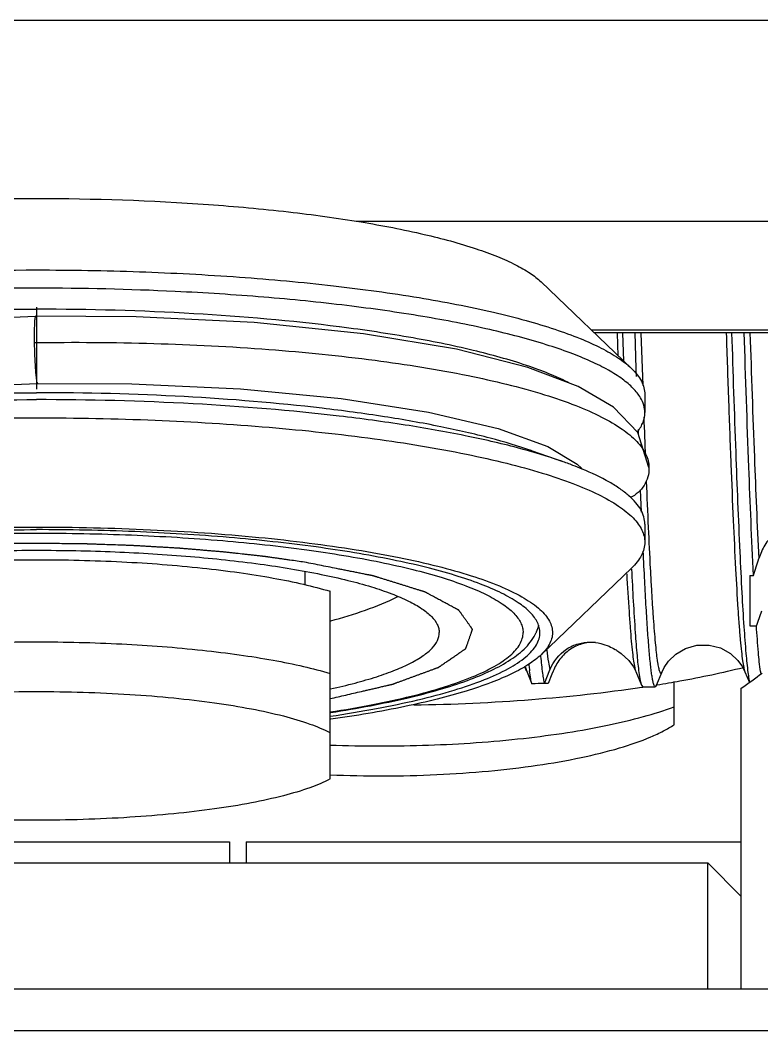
# Model space of a CAD drawing. Header units: millimetres. Extents: x 0 to 420, y 0 to 297.
# Drawn here: x 234.11 to 238.53, y 184.27 to 190.29 of the extents above; entities that cross this region are included whole.
import ezdxf

# ---------------------------------------------------------------- set-up
doc = ezdxf.new("R2010")
doc.units = ezdxf.units.MM
doc.header["$LTSCALE"] = 23.1
doc.layers.get('0').update_dxf_attribs({"linetype": 'CONTINUOUS'})
for name, color, linetype in [('APSF_BLANK_LAYER', 7, 'CONTINUOUS'), ('AXIS', 7, 'CONTINUOUS'), ('DCURVE', 7, 'CONTINUOUS')]:
    doc.layers.add(name, color=color, linetype=linetype)

msp = doc.modelspace()

# ---------------------------------------------------------------- linework, layer by layer
at = {"color": 7, "linetype": 'CONTINUOUS'}
for p, q in [((232.305, 190.2857), (243.555, 190.2857)), ((236.1091, 189.0881), (243.555, 189.0881)), ((237.2121, 188.7264), (237.75, 188.2115)), ((218.3916, 187.8469), (234.1993, 188.5216)), ((237.5101, 188.4411), (243.555, 188.4411)), ((237.5266, 188.4253), (243.555, 188.4253)), ((237.6651, 188.4219), (237.6696, 188.2858)), ((237.8067, 188.4218), (237.8173, 188.1098)), ((218.4087, 187.4472), (234.2106, 188.1217)), ((234.2077, 188.1265), (234.2105, 188.1217)), ((237.8549, 187.6211), (237.8549, 187.6188)), ((237.2121, 186.5059), (237.75, 187.0208)), ((238.455, 186.9784), (238.4778, 186.9784)), ((238.455, 186.9784), (238.455, 186.6771)), ((235.955, 185.7655), (235.955, 186.8838)), ((238.455, 186.6771), (238.495, 186.6771)), ((237.7766, 186.4048), (237.8102, 186.3241)), ((237.8999, 186.3241), (237.9333, 186.4046)), ((238.4266, 186.4046), (238.4532, 186.3405)), ((238.005, 186.0888), (238.005, 186.3456)), ((237.813, 186.3123), (237.8189, 186.3132)), ((237.8189, 186.3132), (237.8297, 186.3148)), ((237.8999, 186.3241), (237.8925, 186.3152)), ((237.9013, 186.326), (237.903, 186.3263)), ((238.405, 184.5152), (238.405, 186.3056)), ((238.205, 184.5152), (238.205, 185.2652)), ((238.405, 185.0652), (238.205, 185.2652)), ((203.555, 184.5152), (246.305, 184.5152))]:
    msp.add_line(p, q, dxfattribs=at)
at = {"color": 3, "linetype": 'CONTINUOUS'}
msp.add_line((244.4717, 184.2652), (207.055, 184.2652), dxfattribs=at)
at = {"color": 7, "linetype": 'CONTINUOUS'}
for points in [[(237.8549, 187.6211), (237.7893, 187.8288), (237.643, 187.9802), (237.4337, 188.1027), (237.1334, 188.2168), (236.7078, 188.3253), (236.1545, 188.4181), (235.5015, 188.4845), (234.7987, 188.5185), (234.1993, 188.5216)], [(234.2105, 188.1217), (234.7728, 188.119), (235.4199, 188.0893), (236.0199, 188.0321), (236.5406, 187.9509), (236.9562, 187.8525), (237.2527, 187.7457)], [(237.2527, 187.7457), (237.4269, 187.6407), (237.455, 187.6155)], [(237.6745, 186.5237), (237.6899, 186.5132), (237.7346, 186.4719), (237.7622, 186.4335), (237.7766, 186.4048)], [(237.9333, 186.4046), (237.9459, 186.4301), (237.9721, 186.4678), (238.0154, 186.5095), (238.0732, 186.5434), (238.1408, 186.5622), (238.2126, 186.563), (238.281, 186.5458), (238.3399, 186.513), (238.3847, 186.4715), (238.4124, 186.433), (238.4266, 186.4046)]]:
    msp.add_lwpolyline(points, dxfattribs=at)
for centre, radius, start, end in [((341.1668, 191.6721), 103.4108, 182.079406, 182.208999), ((216.553, 193.9604), 23.0097, 342.3359, 342.59627), ((201.8942, 199.7964), 38.881, 340.28026, 340.42075), ((227.1143, 201.9973), 19.3315, 305.73614, 306.19387), ((239.8144, 186.5747), 1.3064, 187.4207, 188.05293)]:
    msp.add_arc(centre, radius, start, end, dxfattribs=at)
for points, knots in [([(232.303, 189.0891), (232.4449, 189.112), (232.7429, 189.1515), (233.3766, 189.2079), (233.8693, 189.2238), (234.205, 189.2238)], [0, 0, 0, 0, 0.225959, 0.47232, 1, 1, 1, 1]), ([(234.205, 189.2238), (234.5471, 189.2238), (235.0488, 189.2073), (235.6932, 189.1487), (236.1222, 189.0904), (236.4963, 189.0187), (236.7676, 188.9462), (236.9479, 188.8809), (237.0556, 188.8328), (237.1431, 188.783), (237.192, 188.7456), (237.2121, 188.7264)], [0, 0, 0, 0, 0.332876, 0.487844, 0.629441, 0.753941, 0.858282, 0.902212, 0.94043, 0.972949, 1, 1, 1, 1]), ([(230.9515, 188.3835), (231.0341, 188.4179), (231.2209, 188.4816), (231.5314, 188.5607), (231.8934, 188.6307), (232.2998, 188.6901), (232.743, 188.7376), (233.3816, 188.7844), (233.8726, 188.7979), (234.205, 188.7979)], [0, 0, 0, 0, 0.081533, 0.179226, 0.291678, 0.417031, 0.553087, 0.697391, 1, 1, 1, 1]), ([(234.205, 188.7979), (234.4095, 188.7979), (234.8129, 188.791), (235.4033, 188.76), (235.9593, 188.7093), (236.465, 188.6406), (236.8473, 188.5675), (237.1162, 188.4998), (237.2884, 188.4481), (237.4385, 188.3937), (237.5655, 188.3369), (237.6686, 188.2783), (237.7263, 188.2342), (237.75, 188.2115)], [0, 0, 0, 0, 0.168786, 0.332901, 0.487855, 0.62944, 0.75393, 0.808787, 0.858291, 0.902218, 0.940434, 0.97295, 1, 1, 1, 1]), ([(234.1993, 188.5216), (234.1981, 188.5215), (234.1965, 188.5163), (234.1951, 188.5089), (234.1937, 188.4945), (234.192, 188.4672), (234.191, 188.4232), (234.1911, 188.3858), (234.1914, 188.3651)], [0, 0, 0, 0, 0.022479, 0.077794, 0.166273, 0.285904, 0.605284, 1, 1, 1, 1]), ([(238.3151, 188.4218), (238.3195, 188.2862), (238.3284, 188.0257), (238.3422, 187.6536), (238.3559, 187.3208), (238.3695, 187.0331), (238.3814, 186.8241), (238.3912, 186.6834), (238.3981, 186.5988), (238.4049, 186.5289), (238.4116, 186.4738), (238.4182, 186.434), (238.4233, 186.4125), (238.4266, 186.4046)], [0, 0, 0, 0, 0.201453, 0.386753, 0.552474, 0.695823, 0.814115, 0.863135, 0.905143, 0.93996, 0.967417, 0.987412, 1, 1, 1, 1]), ([(238.4778, 186.9784), (238.4669, 187.1931), (238.4473, 187.675), (238.431, 188.157), (238.4223, 188.4241)], [0, 0, 0, 0, 0.445889, 1, 1, 1, 1]), ([(238.4567, 188.4226), (238.4648, 188.1756), (238.4804, 187.7274), (238.4991, 187.2792), (238.5093, 187.0781)], [0, 0, 0, 0, 0.550967, 1, 1, 1, 1]), ([(234.1914, 188.3651), (234.4289, 188.3684), (234.8956, 188.3653), (235.5733, 188.331), (236.1988, 188.2688), (236.7482, 188.1812), (237.1472, 188.0858), (237.4107, 187.9957), (237.5657, 187.9284), (237.6892, 187.8577), (237.7805, 187.7838), (237.8393, 187.7057), (237.8546, 187.6477), (237.8549, 187.6211)], [0, 0, 0, 0, 0.184505, 0.362282, 0.526877, 0.672459, 0.794146, 0.844915, 0.888609, 0.925211, 0.955101, 0.979305, 1, 1, 1, 1]), ([(234.1914, 188.3651), (234.1918, 188.339), (234.1932, 188.2887), (234.1965, 188.2196), (234.2014, 188.1662), (234.2046, 188.1366), (234.2077, 188.1265)], [0, 0, 0, 0, 0.326258, 0.63057, 0.866852, 1, 1, 1, 1]), ([(237.75, 188.2115), (237.7625, 188.1995), (237.7847, 188.1755), (237.8106, 188.1365), (237.8264, 188.0968), (237.83, 188.0697), (237.83, 188.0566)], [0, 0, 0, 0, 0.289876, 0.547277, 0.780284, 1, 1, 1, 1]), ([(230.58, 187.1757), (230.58, 187.1879), (230.5831, 187.213), (230.5967, 187.25), (230.6192, 187.2864), (230.6631, 187.3373), (230.7417, 187.3985), (230.863, 187.4658), (231.0158, 187.5305), (231.1988, 187.592), (231.4105, 187.6497), (231.743, 187.7239), (232.2146, 187.8007), (232.8342, 187.8669), (233.5062, 187.9078), (233.9692, 187.9169), (234.205, 187.9169)], [0, 0, 0, 0, 0.009606, 0.01972, 0.030778, 0.043105, 0.072364, 0.108558, 0.152006, 0.202674, 0.260313, 0.324528, 0.470577, 0.635883, 0.814526, 1, 1, 1, 1]), ([(234.205, 187.9169), (234.4407, 187.9169), (234.9037, 187.9078), (235.5757, 187.8669), (236.1953, 187.8007), (236.6669, 187.7239), (236.9994, 187.6497), (237.2111, 187.592), (237.3941, 187.5305), (237.5469, 187.4658), (237.6682, 187.3985), (237.7468, 187.3373), (237.7907, 187.2864), (237.8132, 187.25), (237.8269, 187.213), (237.83, 187.1879), (237.83, 187.1757)], [0, 0, 0, 0, 0.185474, 0.364117, 0.529423, 0.675472, 0.739687, 0.797326, 0.847994, 0.891442, 0.927636, 0.956895, 0.969222, 0.98028, 0.990394, 1, 1, 1, 1]), ([(237.8549, 187.6188), (237.8554, 187.5828), (237.8348, 187.5083), (237.777, 187.4574), (237.7442, 187.4415)], [0, 0, 0, 0, 0.497105, 1, 1, 1, 1]), ([(237.8386, 187.5392), (237.8423, 187.447), (237.8497, 187.2738), (237.8598, 187.0645), (237.8679, 186.9145), (237.8738, 186.816), (237.8797, 186.7273), (237.8856, 186.6488), (237.8914, 186.5807), (237.8972, 186.5231), (237.9023, 186.4818), (237.9065, 186.4543), (237.9094, 186.4378), (237.9123, 186.424), (237.9152, 186.413), (237.9181, 186.4046), (237.9209, 186.3991), (237.9239, 186.3954), (237.9281, 186.3956), (237.931, 186.3995), (237.9325, 186.4026), (237.9333, 186.4046)], [0, 0, 0, 0, 0.23795, 0.447382, 0.540512, 0.625445, 0.701891, 0.76965, 0.828533, 0.878354, 0.918936, 0.935719, 0.950161, 0.962271, 0.972065, 0.979582, 0.984911, 0.988333, 0.990881, 0.994459, 1, 1, 1, 1]), ([(231.1978, 186.5059), (231.1866, 186.5166), (231.1668, 186.5381), (231.1443, 186.5732), (231.1314, 186.609), (231.1285, 186.6452), (231.1359, 186.6813), (231.153, 186.7168), (231.1796, 186.7517), (231.2307, 186.8004), (231.3196, 186.8583), (231.4545, 186.9213), (231.6228, 186.9811), (231.8227, 187.0369), (232.0518, 187.088), (232.3074, 187.1337), (232.5865, 187.1735), (232.9947, 187.2188), (233.5364, 187.2562), (233.9786, 187.2661), (234.205, 187.2661)], [0, 0, 0, 0, 0.013692, 0.025775, 0.036693, 0.047055, 0.057576, 0.06894, 0.081684, 0.096181, 0.131242, 0.175092, 0.227856, 0.289257, 0.358773, 0.435707, 0.519227, 0.608391, 0.799457, 1, 1, 1, 1]), ([(234.205, 187.2661), (234.4314, 187.2661), (234.8735, 187.2562), (235.4153, 187.2188), (235.8234, 187.1735), (236.1025, 187.1337), (236.3581, 187.088), (236.5872, 187.0369), (236.7871, 186.9811), (236.9554, 186.9213), (237.0903, 186.8583), (237.1793, 186.8004), (237.2303, 186.7517), (237.2569, 186.7168), (237.274, 186.6813), (237.2814, 186.6452), (237.2785, 186.609), (237.2656, 186.5732), (237.2431, 186.5381), (237.2233, 186.5166), (237.2121, 186.5059)], [0, 0, 0, 0, 0.200543, 0.391609, 0.480773, 0.564293, 0.641227, 0.710743, 0.772144, 0.824908, 0.868758, 0.903819, 0.918316, 0.93106, 0.942424, 0.952945, 0.963307, 0.974225, 0.986308, 1, 1, 1, 1]), ([(239.0176, 187.0781), (239.0079, 187.106), (238.9819, 187.1597), (238.9253, 187.2289), (238.8508, 187.2797), (238.7621, 187.2991), (238.6728, 187.2818), (238.5979, 187.2311), (238.5425, 187.1608), (238.5181, 187.1063), (238.5093, 187.0781)], [0, 0, 0, 0, 0.125173, 0.250279, 0.375234, 0.500054, 0.624851, 0.749756, 0.874839, 1, 1, 1, 1]), ([(237.83, 187.1757), (237.83, 187.1625), (237.8264, 187.1354), (237.8106, 187.0958), (237.7847, 187.0568), (237.7625, 187.0327), (237.75, 187.0208)], [0, 0, 0, 0, 0.219716, 0.452723, 0.710124, 1, 1, 1, 1]), ([(232.455, 186.8838), (232.5072, 186.8993), (232.6199, 186.9283), (232.8008, 186.9648), (233.0021, 186.9968), (233.3022, 187.0336), (233.7052, 187.0638), (234.205, 187.0759), (234.7047, 187.0638), (235.1077, 187.0336), (235.4078, 186.9968), (235.6091, 186.9648), (235.79, 186.9283), (235.9027, 186.8993), (235.955, 186.8838)], [0, 0, 0, 0, 0.046332, 0.098816, 0.156799, 0.219528, 0.355747, 0.5, 0.644253, 0.780472, 0.843201, 0.901184, 0.953668, 1, 1, 1, 1]), ([(237.7223, 186.9877), (237.7264, 186.9119), (237.7326, 186.8048), (237.7422, 186.6708), (237.7488, 186.5902), (237.7555, 186.5236), (237.762, 186.4711), (237.7685, 186.433), (237.7735, 186.4124), (237.7766, 186.4048)], [0, 0, 0, 0, 0.388233, 0.549421, 0.687606, 0.802022, 0.892211, 0.958137, 1, 1, 1, 1]), ([(238.5189, 186.4059), (238.514, 186.4437), (238.5052, 186.5341), (238.4985, 186.6246), (238.495, 186.6771)], [0, 0, 0, 0, 0.419963, 1, 1, 1, 1]), ([(232.455, 186.3944), (232.5072, 186.4099), (232.6199, 186.4388), (232.8008, 186.4754), (233.0021, 186.5073), (233.3022, 186.5441), (233.7052, 186.5744), (234.205, 186.5865), (234.7047, 186.5744), (235.1077, 186.5441), (235.4078, 186.5073), (235.6091, 186.4754), (235.79, 186.4388), (235.9027, 186.4099), (235.955, 186.3944)], [0, 0, 0, 0, 0.046333, 0.098815, 0.156799, 0.219527, 0.355747, 0.5, 0.644253, 0.780473, 0.843201, 0.901185, 0.953667, 1, 1, 1, 1]), ([(237.2121, 186.5059), (237.1896, 186.4844), (237.1338, 186.4428), (237.0331, 186.3881), (236.9078, 186.3355), (236.7589, 186.2854), (236.5875, 186.2383), (236.3196, 186.1774), (236.107, 186.1418), (235.959, 186.1208)], [0, 0, 0, 0, 0.070465, 0.156646, 0.259144, 0.37786, 0.512256, 0.66149, 1, 1, 1, 1]), ([(237.903, 186.3263), (237.9486, 186.3336), (238.1211, 186.363), (238.2925, 186.3989), (238.4174, 186.4303)], [0, 0, 0, 0, 0.264116, 1, 1, 1, 1]), ([(232.455, 186.0408), (232.4936, 186.0613), (232.5853, 186.099), (232.7425, 186.1453), (232.9324, 186.1866), (233.1508, 186.2219), (233.3928, 186.2503), (233.7465, 186.2785), (234.205, 186.292), (234.6634, 186.2785), (235.0171, 186.2503), (235.2592, 186.2219), (235.4775, 186.1866), (235.6674, 186.1453), (235.8246, 186.099), (235.9163, 186.0613), (235.955, 186.0408)], [0, 0, 0, 0, 0.036952, 0.083221, 0.138157, 0.200749, 0.269737, 0.343678, 0.5, 0.656322, 0.730263, 0.799251, 0.861843, 0.916779, 0.963048, 1, 1, 1, 1]), ([(236.4531, 186.2064), (236.6882, 186.2102), (237.1429, 186.2308), (237.5956, 186.2799), (237.813, 186.3123)], [0, 0, 0, 0, 0.516739, 1, 1, 1, 1]), ([(235.9544, 185.9676), (236.1501, 185.9605), (236.5353, 185.9602), (237.0073, 185.9926), (237.3622, 186.0392), (237.6006, 186.0819), (237.8134, 186.1323), (237.9447, 186.1733), (238.005, 186.1955)], [0, 0, 0, 0, 0.28337, 0.556854, 0.683793, 0.801202, 0.907137, 1, 1, 1, 1]), ([(235.9543, 185.79), (236.1663, 185.7812), (236.482, 185.7819), (236.8935, 185.8098), (237.1807, 185.8432), (237.4413, 185.8882), (237.6679, 185.9435), (237.8312, 185.9991), (237.9388, 186.049), (237.9844, 186.0752), (238.005, 186.0888)], [0, 0, 0, 0, 0.304022, 0.451602, 0.590865, 0.718149, 0.830259, 0.924676, 0.96477, 1, 1, 1, 1]), ([(235.955, 185.7655), (235.9163, 185.7449), (235.8246, 185.7072), (235.6674, 185.6609), (235.4775, 185.6196), (235.2592, 185.5843), (235.0171, 185.5559), (234.6634, 185.5278), (234.205, 185.5142), (233.7465, 185.5278), (233.3928, 185.5559), (233.1508, 185.5843), (232.9324, 185.6196), (232.7425, 185.6609), (232.5853, 185.7072), (232.4936, 185.7449), (232.455, 185.7655)], [0, 0, 0, 0, 0.036952, 0.083221, 0.138157, 0.200749, 0.269737, 0.343678, 0.5, 0.656322, 0.730263, 0.799251, 0.861843, 0.916779, 0.963048, 1, 1, 1, 1])]:
    msp.add_open_spline(points, degree=3, knots=knots, dxfattribs=at)
at = {"color": 40, "linetype": 'CONTINUOUS'}
for points, knots in [([(234.205, 187.169), (234.1699, 187.1686), (234.1172, 187.168), (234.0558, 187.1673), (234.0207, 187.1669), (233.9944, 187.1666), (233.9724, 187.1664), (233.9549, 187.1662), (233.9439, 187.1661), (233.9351, 187.166), (233.9296, 187.1659), (233.9253, 187.1659), (233.9208, 187.1657), (233.913, 187.1655), (233.9018, 187.1651), (233.8839, 187.1645), (233.8615, 187.1637), (233.8257, 187.1625), (233.781, 187.161), (233.7362, 187.1595), (233.7049, 187.1584), (233.687, 187.1578), (233.6736, 187.1574), (233.6624, 187.157), (233.6534, 187.1567), (233.6479, 187.1565), (233.6434, 187.1563), (233.6406, 187.1562), (233.6383, 187.1562), (233.6362, 187.1561), (233.6325, 187.1559), (233.6272, 187.1556), (233.6187, 187.1551), (233.6082, 187.1545), (233.5913, 187.1535), (233.5701, 187.1523), (233.5447, 187.1508), (233.5193, 187.1494), (233.494, 187.1479), (233.4686, 187.1464), (233.4432, 187.145), (233.4221, 187.1438), (233.4051, 187.1428), (233.3924, 187.1421), (233.3819, 187.1414), (233.3745, 187.141), (233.3702, 187.1408), (233.3671, 187.1406), (233.3639, 187.1403), (233.3597, 187.14), (233.3523, 187.1394), (233.3418, 187.1385), (233.3292, 187.1375), (233.3124, 187.1361), (233.2914, 187.1343), (233.2661, 187.1323), (233.2409, 187.1302), (233.2157, 187.1281), (233.1904, 187.126), (233.1652, 187.1239), (233.1442, 187.1222), (233.1295, 187.121), (233.1211, 187.1203), (233.1147, 187.1198), (233.1084, 187.1192), (233.1037, 187.1188), (233.1006, 187.1186), (233.099, 187.1184), (233.0974, 187.1183), (233.0955, 187.1181), (233.0931, 187.1178), (233.0892, 187.1174), (233.0844, 187.1169), (233.0767, 187.116), (233.067, 187.115), (233.0554, 187.1137), (233.0399, 187.112), (233.0128, 187.109), (232.9741, 187.1047), (232.9354, 187.1005), (232.9045, 187.0971), (232.8851, 187.0949), (232.8697, 187.0932), (232.86, 187.0922), (232.8532, 187.0914), (232.8494, 187.091), (232.8456, 187.0904), (232.8409, 187.0898), (232.8333, 187.0887), (232.8238, 187.0874), (232.8087, 187.0852), (232.7897, 187.0825), (232.767, 187.0793), (232.7367, 187.075), (232.6837, 187.0676), (232.6383, 187.0611), (232.608, 187.0568)], [0, 0, 0, 0, 0.0625, 0.09375, 0.109375, 0.125, 0.140625, 0.148438, 0.15625, 0.160156, 0.164062, 0.166016, 0.167969, 0.171875, 0.179688, 0.1875, 0.203125, 0.21875, 0.25, 0.28125, 0.296875, 0.304688, 0.3125, 0.320312, 0.324219, 0.328125, 0.330078, 0.332031, 0.333008, 0.333984, 0.335938, 0.339844, 0.34375, 0.351562, 0.359375, 0.375, 0.390625, 0.40625, 0.421875, 0.4375, 0.453125, 0.46875, 0.476562, 0.484375, 0.492188, 0.496094, 0.498047, 0.5, 0.501953, 0.503906, 0.507812, 0.515625, 0.523438, 0.53125, 0.546875, 0.5625, 0.578125, 0.59375, 0.609375, 0.625, 0.640625, 0.648438, 0.652344, 0.65625, 0.660156, 0.664062, 0.665039, 0.666016, 0.666992, 0.667969, 0.669922, 0.671875, 0.675781, 0.679688, 0.6875, 0.695312, 0.703125, 0.71875, 0.75, 0.78125, 0.796875, 0.8125, 0.820312, 0.828125, 0.832031, 0.833984, 0.835938, 0.839844, 0.84375, 0.851562, 0.859375, 0.875, 0.890625, 0.90625, 0.9375, 1, 1, 1, 1]), ([(235.8019, 187.0568), (235.7875, 187.0589), (235.7586, 187.063), (235.7225, 187.0681), (235.6937, 187.0722), (235.672, 187.0753), (235.6504, 187.0784), (235.6287, 187.0815), (235.6107, 187.084), (235.598, 187.0858), (235.5908, 187.0868), (235.5854, 187.0876), (235.58, 187.0884), (235.5759, 187.089), (235.5732, 187.0893), (235.5721, 187.0895), (235.5712, 187.0896), (235.5702, 187.0897), (235.5685, 187.0899), (235.566, 187.0902), (235.562, 187.0907), (235.557, 187.0912), (235.5491, 187.0921), (235.5391, 187.0932), (235.5271, 187.0945), (235.5112, 187.0963), (235.4913, 187.0985), (235.4673, 187.1012), (235.4355, 187.1047), (235.4036, 187.1082), (235.3717, 187.1118), (235.3518, 187.114), (235.3358, 187.1158), (235.3258, 187.1169), (235.3189, 187.1177), (235.3149, 187.1181), (235.3108, 187.1184), (235.3057, 187.1188), (235.2976, 187.1195), (235.2874, 187.1204), (235.2711, 187.1217), (235.2508, 187.1234), (235.2264, 187.1255), (235.202, 187.1275), (235.1776, 187.1295), (235.1531, 187.1316), (235.1287, 187.1336), (235.1084, 187.1353), (235.0921, 187.1367), (235.0819, 187.1375), (235.0738, 187.1382), (235.0677, 187.1387), (235.0626, 187.1391), (235.0591, 187.1394), (235.057, 187.1396), (235.0555, 187.1397), (235.0539, 187.1398), (235.0517, 187.1399), (235.0479, 187.1402), (235.0424, 187.1405), (235.0359, 187.1409), (235.0272, 187.1414), (235.0162, 187.142), (234.9988, 187.143), (234.977, 187.1443), (234.9508, 187.1458), (234.9246, 187.1473), (234.8985, 187.1489), (234.8723, 187.1504), (234.8461, 187.1519), (234.82, 187.1534), (234.8003, 187.1546), (234.7872, 187.1553), (234.7818, 187.1556), (234.7774, 187.1559), (234.7731, 187.1561), (234.7655, 187.1563), (234.7547, 187.1567), (234.7373, 187.1573), (234.7157, 187.1581), (234.681, 187.1593), (234.6377, 187.1608), (234.5944, 187.1623), (234.564, 187.1633), (234.5467, 187.1639), (234.5337, 187.1644), (234.5229, 187.1647), (234.5142, 187.165), (234.5088, 187.1652), (234.5045, 187.1654), (234.5018, 187.1655), (234.4996, 187.1655), (234.4973, 187.1656), (234.4933, 187.1656), (234.4876, 187.1657), (234.4784, 187.1658), (234.4669, 187.1659), (234.4485, 187.1661), (234.4255, 187.1664), (234.398, 187.1667), (234.3612, 187.1672), (234.3152, 187.1677), (234.2601, 187.1683), (234.2233, 187.1687), (234.205, 187.169)], [0, 0, 0, 0, 0.03125, 0.0625, 0.078125, 0.09375, 0.109375, 0.125, 0.140625, 0.148438, 0.152344, 0.15625, 0.160156, 0.164062, 0.165039, 0.166016, 0.166504, 0.166992, 0.167969, 0.169922, 0.171875, 0.175781, 0.179688, 0.1875, 0.195312, 0.203125, 0.21875, 0.234375, 0.25, 0.28125, 0.296875, 0.3125, 0.320312, 0.328125, 0.332031, 0.333984, 0.335938, 0.339844, 0.34375, 0.351562, 0.359375, 0.375, 0.390625, 0.40625, 0.421875, 0.4375, 0.453125, 0.46875, 0.476562, 0.484375, 0.488281, 0.492188, 0.496094, 0.498047, 0.499023, 0.5, 0.500977, 0.501953, 0.503906, 0.507812, 0.511719, 0.515625, 0.523438, 0.53125, 0.546875, 0.5625, 0.578125, 0.59375, 0.609375, 0.625, 0.640625, 0.65625, 0.660156, 0.664062, 0.666016, 0.667969, 0.671875, 0.679688, 0.6875, 0.703125, 0.71875, 0.75, 0.78125, 0.796875, 0.804688, 0.8125, 0.820312, 0.824219, 0.828125, 0.830078, 0.832031, 0.833008, 0.833984, 0.835938, 0.839844, 0.84375, 0.851562, 0.859375, 0.875, 0.890625, 0.90625, 0.9375, 0.96875, 1, 1, 1, 1]), ([(235.9553, 186.2441), (235.9708, 186.2477), (236.0018, 186.2549), (236.0483, 186.2656), (236.0948, 186.2764), (236.1336, 186.2853), (236.1646, 186.2925), (236.1878, 186.2979), (236.2111, 186.3033), (236.2343, 186.3086), (236.2537, 186.3131), (236.2692, 186.3167), (236.2808, 186.3194), (236.2905, 186.3216), (236.2983, 186.3234), (236.3041, 186.3248), (236.3099, 186.3261), (236.3147, 186.3272), (236.3186, 186.3281), (236.321, 186.3287), (236.323, 186.3291), (236.3244, 186.3295), (236.3256, 186.3298), (236.3265, 186.33), (236.327, 186.3301), (236.3273, 186.3301), (236.3276, 186.3302), (236.3279, 186.3304), (236.3286, 186.3306), (236.3295, 186.3309), (236.3305, 186.3313), (236.3319, 186.3318), (236.3337, 186.3325), (236.3366, 186.3335), (236.3401, 186.3349), (236.3444, 186.3364), (236.3486, 186.338), (236.3543, 186.3401), (236.3614, 186.3427), (236.37, 186.3458), (236.3814, 186.35), (236.3956, 186.3552), (236.4126, 186.3615), (236.4297, 186.3678), (236.4468, 186.3741), (236.4638, 186.3803), (236.4809, 186.3866), (236.4979, 186.3929), (236.515, 186.3991), (236.5321, 186.4054), (236.5463, 186.4106), (236.5577, 186.4148), (236.5662, 186.418), (236.5733, 186.4206), (236.579, 186.4227), (236.5832, 186.4242), (236.5875, 186.4258), (236.5911, 186.4271), (236.5939, 186.4282), (236.5957, 186.4288), (236.5971, 186.4293), (236.5982, 186.4297), (236.5991, 186.4301), (236.5997, 186.4303), (236.6, 186.4304), (236.6003, 186.4305), (236.6005, 186.4306), (236.6007, 186.4308), (236.6011, 186.431), (236.6016, 186.4314), (236.6022, 186.4318), (236.6031, 186.4324), (236.6041, 186.4331), (236.6058, 186.4343), (236.6079, 186.4358), (236.6105, 186.4375), (236.613, 186.4393), (236.6164, 186.4416), (236.6207, 186.4445), (236.6258, 186.448), (236.6325, 186.4526), (236.641, 186.4585), (236.6512, 186.4655), (236.6614, 186.4725), (236.6716, 186.4794), (236.6817, 186.4864), (236.6919, 186.4934), (236.7021, 186.5004), (236.7123, 186.5074), (236.7225, 186.5144), (236.7309, 186.5202), (236.7377, 186.5249), (236.7428, 186.5284), (236.7471, 186.5313), (236.7505, 186.5336), (236.753, 186.5354), (236.7555, 186.5371), (236.7577, 186.5386), (236.7594, 186.5397), (236.7604, 186.5405), (236.7613, 186.541), (236.7619, 186.5415), (236.7624, 186.5418), (236.7628, 186.5421), (236.763, 186.5422), (236.7632, 186.5423), (236.7632, 186.5425), (236.7633, 186.5426), (236.7634, 186.5429), (236.7635, 186.5432), (236.7637, 186.5437), (236.7639, 186.5443), (236.7641, 186.545), (236.7645, 186.5462), (236.7651, 186.5477), (236.7657, 186.5495), (236.7663, 186.5513), (236.7671, 186.5537), (236.7682, 186.5567), (236.7694, 186.5602), (236.7711, 186.565), (236.7732, 186.571), (236.7757, 186.5781), (236.7782, 186.5853), (236.7807, 186.5925), (236.7832, 186.5996), (236.7857, 186.6068), (236.7882, 186.6139), (236.7907, 186.6211), (236.7932, 186.6283), (236.7953, 186.6342), (236.7969, 186.639), (236.7982, 186.6426), (236.7992, 186.6456), (236.8001, 186.648), (236.8007, 186.6497), (236.8013, 186.6515), (236.8018, 186.653), (236.8022, 186.6542), (236.8025, 186.655), (236.8027, 186.6556), (236.8029, 186.656), (236.803, 186.6564), (236.8031, 186.6566), (236.8031, 186.6568), (236.8032, 186.6569), (236.8031, 186.657), (236.803, 186.6572), (236.8028, 186.6574), (236.8025, 186.6578), (236.8022, 186.6582), (236.8018, 186.6588), (236.8013, 186.6596), (236.8004, 186.6607), (236.7994, 186.6622), (236.7981, 186.664), (236.7968, 186.6658), (236.7951, 186.6681), (236.793, 186.6711), (236.7905, 186.6747), (236.7871, 186.6794), (236.7829, 186.6853), (236.7778, 186.6924), (236.7727, 186.6995), (236.7676, 186.7066), (236.7626, 186.7137), (236.7575, 186.7208), (236.7524, 186.7279), (236.7473, 186.735), (236.7423, 186.7421), (236.738, 186.748), (236.7347, 186.7528), (236.7321, 186.7563), (236.73, 186.7593), (236.7283, 186.7617), (236.727, 186.7634), (236.7258, 186.7652), (236.7247, 186.7667), (236.7239, 186.7679), (236.7233, 186.7686), (236.7229, 186.7692), (236.7226, 186.7697), (236.7223, 186.77), (236.7222, 186.7703), (236.722, 186.7704), (236.722, 186.7705), (236.7218, 186.7706), (236.7215, 186.7708), (236.721, 186.771), (236.7204, 186.7714), (236.7196, 186.7718), (236.7185, 186.7724), (236.7172, 186.7731), (236.7151, 186.7742), (236.7125, 186.7757), (236.7093, 186.7774), (236.7061, 186.7791), (236.7019, 186.7813), (236.6966, 186.7842), (236.6903, 186.7876), (236.6818, 186.7921), (236.6713, 186.7978), (236.6586, 186.8046), (236.6459, 186.8114), (236.6332, 186.8183), (236.6206, 186.8251), (236.6079, 186.8319), (236.5952, 186.8387), (236.5826, 186.8455), (236.5699, 186.8523), (236.5593, 186.858), (236.5509, 186.8626), (236.5445, 186.866), (236.5393, 186.8688), (236.535, 186.8711), (236.5319, 186.8728), (236.5287, 186.8745), (236.526, 186.8759), (236.5239, 186.8771), (236.5226, 186.8778), (236.5216, 186.8783), (236.5208, 186.8788), (236.5201, 186.8791), (236.5197, 186.8794), (236.5194, 186.8795), (236.5192, 186.8796), (236.5189, 186.8797), (236.5185, 186.8798), (236.5178, 186.88), (236.5168, 186.8804), (236.5156, 186.8807), (236.514, 186.8812), (236.512, 186.8819), (236.5087, 186.8829), (236.5047, 186.8841), (236.4999, 186.8856), (236.4951, 186.8871), (236.4887, 186.8891), (236.4806, 186.8916), (236.471, 186.8946), (236.4581, 186.8986), (236.4421, 186.9036), (236.4228, 186.9096), (236.4035, 186.9156), (236.3842, 186.9216), (236.365, 186.9276), (236.3457, 186.9336), (236.3264, 186.9396), (236.3071, 186.9456), (236.2878, 186.9516), (236.2718, 186.9566), (236.2589, 186.9606), (236.2493, 186.9636), (236.2413, 186.9661), (236.2348, 186.9681), (236.23, 186.9696), (236.2252, 186.9711), (236.2212, 186.9723), (236.218, 186.9733), (236.2159, 186.974), (236.2143, 186.9745), (236.2131, 186.9748), (236.2121, 186.9751), (236.2114, 186.9754), (236.211, 186.9755), (236.2108, 186.9756), (236.2103, 186.9757), (236.2098, 186.9758), (236.2089, 186.976), (236.2075, 186.9762), (236.2059, 186.9765), (236.2038, 186.977), (236.2011, 186.9775), (236.1969, 186.9783), (236.1916, 186.9794), (236.1852, 186.9807), (236.1788, 186.9819), (236.1703, 186.9836), (236.1596, 186.9857), (236.1469, 186.9883), (236.1298, 186.9917), (236.1085, 186.9959), (236.083, 187.001), (236.0574, 187.0061), (236.0319, 187.0111), (235.9978, 187.0179), (235.9552, 187.0264), (235.9041, 187.0365), (235.853, 187.0467), (235.8189, 187.0535), (235.8019, 187.0568)], [0, 0, 0, 0, 0.015625, 0.03125, 0.046875, 0.0625, 0.070312, 0.078125, 0.085938, 0.09375, 0.101562, 0.105469, 0.109375, 0.113281, 0.115234, 0.117188, 0.119141, 0.121094, 0.12207, 0.123047, 0.123535, 0.124023, 0.124512, 0.124756, 0.124878, 0.125, 0.125122, 0.125244, 0.125488, 0.125977, 0.126465, 0.126953, 0.12793, 0.128906, 0.130859, 0.132812, 0.134766, 0.136719, 0.140625, 0.144531, 0.148438, 0.15625, 0.164062, 0.171875, 0.179688, 0.1875, 0.195312, 0.203125, 0.210938, 0.21875, 0.226562, 0.230469, 0.234375, 0.238281, 0.240234, 0.242188, 0.244141, 0.246094, 0.24707, 0.248047, 0.248535, 0.249023, 0.249512, 0.249756, 0.249878, 0.25, 0.250122, 0.250244, 0.250488, 0.250977, 0.251465, 0.251953, 0.25293, 0.253906, 0.255859, 0.257812, 0.259766, 0.261719, 0.265625, 0.269531, 0.273438, 0.28125, 0.289062, 0.296875, 0.304688, 0.3125, 0.320312, 0.328125, 0.335938, 0.34375, 0.351562, 0.355469, 0.359375, 0.363281, 0.365234, 0.367188, 0.369141, 0.371094, 0.37207, 0.373047, 0.373535, 0.374023, 0.374512, 0.374756, 0.374878, 0.375, 0.375122, 0.375244, 0.375488, 0.375977, 0.376465, 0.376953, 0.37793, 0.378906, 0.380859, 0.382812, 0.384766, 0.386719, 0.390625, 0.394531, 0.398438, 0.40625, 0.414062, 0.421875, 0.429688, 0.4375, 0.445312, 0.453125, 0.460938, 0.46875, 0.476562, 0.480469, 0.484375, 0.488281, 0.490234, 0.492188, 0.494141, 0.496094, 0.49707, 0.498047, 0.498535, 0.499023, 0.499512, 0.499756, 0.499878, 0.5, 0.500122, 0.500244, 0.500488, 0.500977, 0.501465, 0.501953, 0.50293, 0.503906, 0.505859, 0.507812, 0.509766, 0.511719, 0.515625, 0.519531, 0.523438, 0.53125, 0.539062, 0.546875, 0.554688, 0.5625, 0.570312, 0.578125, 0.585938, 0.59375, 0.601562, 0.605469, 0.609375, 0.613281, 0.615234, 0.617188, 0.619141, 0.621094, 0.62207, 0.623047, 0.623535, 0.624023, 0.624512, 0.624756, 0.624878, 0.625, 0.625122, 0.625244, 0.625488, 0.625977, 0.626465, 0.626953, 0.62793, 0.628906, 0.630859, 0.632812, 0.634766, 0.636719, 0.640625, 0.644531, 0.648438, 0.65625, 0.664062, 0.671875, 0.679688, 0.6875, 0.695312, 0.703125, 0.710938, 0.71875, 0.726562, 0.730469, 0.734375, 0.738281, 0.740234, 0.742188, 0.744141, 0.746094, 0.74707, 0.748047, 0.748535, 0.749023, 0.749512, 0.749756, 0.749878, 0.75, 0.750122, 0.750244, 0.750488, 0.750977, 0.751465, 0.751953, 0.75293, 0.753906, 0.755859, 0.757812, 0.759766, 0.761719, 0.765625, 0.769531, 0.773438, 0.78125, 0.789062, 0.796875, 0.804688, 0.8125, 0.820312, 0.828125, 0.835938, 0.84375, 0.851562, 0.855469, 0.859375, 0.863281, 0.865234, 0.867188, 0.869141, 0.871094, 0.87207, 0.873047, 0.873535, 0.874023, 0.874512, 0.874756, 0.874878, 0.875, 0.875122, 0.875244, 0.875488, 0.875977, 0.876465, 0.876953, 0.87793, 0.878906, 0.880859, 0.882812, 0.884766, 0.886719, 0.890625, 0.894531, 0.898438, 0.90625, 0.914062, 0.921875, 0.929688, 0.9375, 0.953125, 0.96875, 0.984375, 1, 1, 1, 1])]:
    msp.add_open_spline(points, degree=3, knots=knots, dxfattribs=at)
at = {"layer": 'APSF_BLANK_LAYER', "color": 7, "linetype": 'CONTINUOUS'}
msp.add_line((235.805, 187.0021), (235.805, 186.9223), dxfattribs=at)
msp.add_arc((236.9474, 186.7467), 0.2596, 335.15799, 336.14326, dxfattribs=at)
for points, knots in [([(231.305, 186.6373), (231.305, 186.647), (231.3074, 186.6672), (231.3184, 186.6967), (231.3363, 186.7259), (231.3715, 186.7666), (231.4344, 186.8156), (231.5314, 186.8694), (231.6536, 186.9212), (231.8, 186.9703), (231.9694, 187.0165), (232.2354, 187.0759), (232.6127, 187.1373), (233.1084, 187.1903), (233.646, 187.223), (234.205, 187.234), (234.7639, 187.223), (235.3015, 187.1903), (235.7972, 187.1373), (236.1745, 187.0759), (236.4405, 187.0165), (236.6099, 186.9703), (236.7563, 186.9212), (236.8785, 186.8694), (236.9755, 186.8156), (237.0385, 186.7666), (237.0736, 186.7259), (237.0915, 186.6967), (237.1025, 186.6672), (237.105, 186.647), (237.105, 186.6373)], [0, 0, 0, 0, 0.004802, 0.00986, 0.015389, 0.021553, 0.036182, 0.054279, 0.076003, 0.101337, 0.130156, 0.162264, 0.235288, 0.317941, 0.407265, 0.5, 0.592735, 0.682059, 0.764712, 0.837736, 0.869844, 0.898663, 0.923997, 0.945721, 0.963818, 0.978447, 0.984611, 0.99014, 0.995198, 1, 1, 1, 1]), ([(231.805, 186.6373), (231.805, 186.6454), (231.807, 186.662), (231.8197, 186.6962), (231.8528, 186.7387), (231.912, 186.7848), (231.9924, 186.8294), (232.0935, 186.8722), (232.2147, 186.9129), (232.3548, 186.9511), (232.5749, 187.0003), (232.8872, 187.0511), (233.2974, 187.0949), (233.7424, 187.122), (234.205, 187.1312), (234.6676, 187.122), (235.1125, 187.0949), (235.5227, 187.0511), (235.835, 187.0003), (236.0551, 186.9511), (236.1952, 186.9129), (236.3164, 186.8722), (236.4175, 186.8294), (236.4979, 186.7848), (236.5571, 186.7387), (236.5902, 186.6962), (236.6029, 186.662), (236.605, 186.6454), (236.605, 186.6373)], [0, 0, 0, 0, 0.004802, 0.009861, 0.021517, 0.036147, 0.054245, 0.075971, 0.101307, 0.130128, 0.162239, 0.235268, 0.317928, 0.407258, 0.5, 0.592742, 0.682072, 0.764732, 0.837761, 0.869872, 0.898693, 0.924029, 0.945755, 0.963853, 0.978483, 0.990139, 0.995198, 1, 1, 1, 1]), ([(235.9581, 186.7078), (236.0281, 186.7262), (236.164, 186.767), (236.2956, 186.8209), (236.3576, 186.8518)], [0, 0, 0, 0, 0.510978, 1, 1, 1, 1]), ([(235.9558, 186.1645), (236.0409, 186.1777), (236.2023, 186.2055), (236.4295, 186.2548), (236.6273, 186.3089), (236.7933, 186.367), (236.9095, 186.4208), (236.9838, 186.4665), (237.0271, 186.4994), (237.0613, 186.5329), (237.0862, 186.567), (237.1014, 186.6018), (237.105, 186.6258), (237.105, 186.6373)], [0, 0, 0, 0, 0.199459, 0.379572, 0.538377, 0.674393, 0.786826, 0.83428, 0.876108, 0.912709, 0.944761, 0.973342, 1, 1, 1, 1]), ([(235.9572, 186.3019), (236.0062, 186.3126), (236.0988, 186.3346), (236.2282, 186.372), (236.3398, 186.4115), (236.4329, 186.4529), (236.5069, 186.4959), (236.5613, 186.5404), (236.5962, 186.587), (236.605, 186.6215), (236.605, 186.6373)], [0, 0, 0, 0, 0.197242, 0.37411, 0.529561, 0.662991, 0.774447, 0.86506, 0.937988, 1, 1, 1, 1]), ([(235.9584, 186.1616), (236.0378, 186.1738), (236.1895, 186.1994), (236.4052, 186.2444), (236.5979, 186.294), (236.7662, 186.3479), (236.9093, 186.4065), (237.0278, 186.4705), (237.1222, 186.5438), (237.1679, 186.605), (237.1829, 186.6376)], [0, 0, 0, 0, 0.178622, 0.342446, 0.490242, 0.621247, 0.735441, 0.83394, 0.920101, 1, 1, 1, 1])]:
    msp.add_open_spline(points, degree=3, knots=knots, dxfattribs=at)
msp.add_open_spline([(237.1848, 186.6416), (237.1904, 186.6543), (237.195, 186.6676), (237.1983, 186.681)], degree=3, dxfattribs=at)
at = {"layer": 'AXIS', "color": 7, "linetype": 'CONTINUOUS'}
for p, q in [((234.199, 188.5642), (234.205, 188.5642)), ((236.0109, 188.4587), (236.009, 188.4589)), ((237.6973, 188.4221), (237.7026, 188.2565)), ((237.7793, 188.2105), (237.7723, 188.4223)), ((237.7808, 188.1634), (237.7793, 188.2105)), ((237.83, 188.0566), (237.83, 187.9481)), ((237.7929, 187.8156), (237.7918, 187.8465)), ((237.1579, 187.7202), (237.3351, 187.6581)), ((237.4575, 187.6115), (237.4567, 187.6118)), ((237.8106, 187.3541), (237.8052, 187.4886)), ((237.83, 187.2842), (237.83, 187.1757)), ((237.7508, 187.016), (237.7509, 187.0148)), ((237.2091, 186.4967), (237.2092, 186.4949)), ((237.1242, 186.4113), (237.1572, 186.3322)), ((237.2315, 186.3346), (237.2645, 186.4161)), ((237.2838, 186.4081), (237.2759, 186.3889)), ((237.2871, 186.416), (237.2838, 186.4081)), ((237.2759, 186.3889), (237.2535, 186.335)), ((237.8102, 186.3241), (237.8175, 186.3152)), ((237.8175, 186.3152), (237.8925, 186.3152)), ((223.605, 185.3902), (235.355, 185.3902)), ((235.355, 185.3901), (235.355, 185.2652)), ((235.455, 185.3902), (238.405, 185.3902)), ((235.455, 185.3901), (235.455, 185.2652)), ((220.655, 185.2652), (238.205, 185.2652))]:
    msp.add_line(p, q, dxfattribs=at)
for centre, radius, start, end in [((234.1981, 171.4788), 17.2106, 89.97704, 92.73164), ((234.2119, 171.4788), 17.2106, 87.26836, 90.02296), ((236.5269, 185.3451), 2.4502, 69.0761, 70.73928), ((236.6605, 185.6926), 2.0778, 67.46888, 69.09544), ((236.8902, 186.3135), 0.2536, 22.6766, 28.48258), ((239.2617, 186.6778), 2.1352, 186.20089, 186.92322), ((238.8335, 186.626), 1.7039, 186.92789, 187.31219), ((237.3052, 182.8425), 3.4928, 91.20975, 92.42924), ((237.305, 182.8512), 3.4841, 90.84691, 91.21071)]:
    msp.add_arc(centre, radius, start, end, dxfattribs=at)
for points, knots in [([(237.8043, 188.036), (237.7924, 188.0564), (237.7596, 188.0971), (237.694, 188.1518), (237.6087, 188.2051), (237.504, 188.257), (237.3802, 188.3072), (237.1808, 188.3747), (236.8885, 188.4505), (236.4916, 188.5269), (236.0419, 188.5904), (235.5496, 188.6395), (235.208, 188.6614), (235.0321, 188.6698)], [0, 0, 0, 0, 0.02443, 0.053606, 0.0882, 0.128512, 0.174627, 0.226487, 0.346726, 0.48725, 0.645267, 0.817433, 1, 1, 1, 1]), ([(232.2525, 188.439), (232.4007, 188.4601), (232.7091, 188.4966), (233.3577, 188.549), (233.8588, 188.564), (234.199, 188.5642)], [0, 0, 0, 0, 0.230159, 0.477167, 1, 1, 1, 1]), ([(236.009, 188.4589), (235.7215, 188.4955), (235.1205, 188.5475), (234.5177, 188.5642), (234.205, 188.5642)], [0, 0, 0, 0, 0.480976, 1, 1, 1, 1]), ([(237.3845, 188.1223), (237.3485, 188.1409), (237.2695, 188.1769), (237.0858, 188.2453), (236.8108, 188.3221), (236.4319, 188.3994), (236.1574, 188.4401), (236.0109, 188.4587)], [0, 0, 0, 0, 0.08557, 0.183267, 0.413875, 0.688055, 1, 1, 1, 1]), ([(238.3473, 188.4222), (238.3549, 188.1853), (238.3694, 187.7501), (238.3901, 187.234), (238.4071, 186.8873), (238.4189, 186.6857), (238.4306, 186.5275), (238.4396, 186.4368), (238.4447, 186.3992)], [0, 0, 0, 0, 0.351036, 0.644796, 0.764994, 0.865117, 0.9438, 1, 1, 1, 1]), ([(231.0748, 187.6581), (231.1616, 187.6885), (231.3525, 187.745), (231.6641, 187.8158), (232.0185, 187.8781), (232.5578, 187.9505), (233.2908, 188.0098), (233.8936, 188.0255), (234.205, 188.0255)], [0, 0, 0, 0, 0.087221, 0.18866, 0.302942, 0.42837, 0.704656, 1, 1, 1, 1]), ([(231.252, 187.7202), (231.3339, 187.7488), (231.514, 187.8021), (231.808, 187.8689), (232.1423, 187.9277), (232.651, 187.9959), (233.3426, 188.052), (233.9112, 188.0668), (234.205, 188.0668)], [0, 0, 0, 0, 0.087221, 0.18866, 0.302942, 0.42837, 0.704656, 1, 1, 1, 1]), ([(237.1579, 187.7202), (237.076, 187.7488), (236.8959, 187.8021), (236.6019, 187.8689), (236.2676, 187.9277), (235.7589, 187.9959), (235.0674, 188.052), (234.4987, 188.0668), (234.205, 188.0668)], [0, 0, 0, 0, 0.087221, 0.18866, 0.302942, 0.42837, 0.704656, 1, 1, 1, 1]), ([(237.3351, 187.6581), (237.2483, 187.6885), (237.0574, 187.745), (236.7458, 187.8158), (236.3914, 187.8781), (235.8521, 187.9505), (235.1191, 188.0098), (234.5163, 188.0255), (234.205, 188.0255)], [0, 0, 0, 0, 0.087221, 0.18866, 0.302942, 0.42837, 0.704656, 1, 1, 1, 1]), ([(237.83, 187.9481), (237.83, 187.9629), (237.8253, 187.9939), (237.8124, 188.0222), (237.8043, 188.036)], [0, 0, 0, 0, 0.481629, 1, 1, 1, 1]), ([(237.7875, 187.8349), (237.8005, 187.8522), (237.8217, 187.8878), (237.83, 187.9288), (237.83, 187.9481)], [0, 0, 0, 0, 0.528746, 1, 1, 1, 1]), ([(237.83, 187.2842), (237.83, 187.2985), (237.8257, 187.3281), (237.8069, 187.3713), (237.7764, 187.4136), (237.7344, 187.4551), (237.6811, 187.4959), (237.5899, 187.5525), (237.5127, 187.5886), (237.4575, 187.6115)], [0, 0, 0, 0, 0.082243, 0.170306, 0.268923, 0.381385, 0.509778, 0.655335, 1, 1, 1, 1]), ([(231.205, 186.6373), (231.205, 186.6474), (231.2075, 186.6682), (231.2188, 186.6988), (231.2374, 186.729), (231.2737, 186.771), (231.3388, 186.8217), (231.4392, 186.8774), (231.5656, 186.931), (231.7171, 186.9818), (231.8923, 187.0296), (232.1674, 187.091), (232.5578, 187.1546), (233.0706, 187.2094), (233.6267, 187.2432), (234.0098, 187.2508), (234.205, 187.2508)], [0, 0, 0, 0, 0.009606, 0.01972, 0.030778, 0.043105, 0.072363, 0.108557, 0.152007, 0.202675, 0.260313, 0.324529, 0.470577, 0.635883, 0.81453, 1, 1, 1, 1]), ([(237.205, 186.6373), (237.205, 186.6474), (237.2024, 186.6682), (237.1911, 186.6988), (237.1725, 186.729), (237.1362, 186.771), (237.0711, 186.8217), (236.9707, 186.8774), (236.8443, 186.931), (236.6928, 186.9818), (236.5176, 187.0296), (236.2425, 187.091), (235.8521, 187.1546), (235.3394, 187.2094), (234.7832, 187.2432), (234.4001, 187.2508), (234.205, 187.2508)], [0, 0, 0, 0, 0.009606, 0.01972, 0.030778, 0.043105, 0.072363, 0.108557, 0.152007, 0.202675, 0.260313, 0.324529, 0.470577, 0.635883, 0.81453, 1, 1, 1, 1]), ([(237.8904, 186.3159), (237.8884, 186.3173), (237.885, 186.3237), (237.8809, 186.336), (237.8768, 186.3546), (237.8726, 186.3791), (237.8683, 186.4097), (237.8621, 186.4625), (237.8547, 186.5432), (237.8462, 186.6573), (237.8376, 186.7937), (237.8289, 186.9515), (237.8235, 187.0637), (237.8207, 187.1232)], [0, 0, 0, 0, 0.009183, 0.025168, 0.048437, 0.079104, 0.117166, 0.162589, 0.275263, 0.4164, 0.585051, 0.780041, 1, 1, 1, 1]), ([(237.7509, 187.0148), (237.7571, 186.8885), (237.7664, 186.7166), (237.7821, 186.5115), (237.7901, 186.4327), (237.7947, 186.3995)], [0, 0, 0, 0, 0.614692, 0.837282, 1, 1, 1, 1]), ([(235.9554, 186.139), (236.0476, 186.1526), (236.2227, 186.1814), (236.4692, 186.2327), (236.6843, 186.2894), (236.8651, 186.3506), (237.0092, 186.4155), (237.1039, 186.4755), (237.1573, 186.5263), (237.1844, 186.5625), (237.2011, 186.5995), (237.205, 186.625), (237.205, 186.6373)], [0, 0, 0, 0, 0.199546, 0.379995, 0.539237, 0.675654, 0.788318, 0.877427, 0.913848, 0.94561, 0.973797, 1, 1, 1, 1]), ([(237.2645, 186.4161), (237.2842, 186.4648), (237.3369, 186.5307), (237.4309, 186.5743), (237.502, 186.5831), (237.5643, 186.5752), (237.6137, 186.5584), (237.6489, 186.5402), (237.6674, 186.5282), (237.6745, 186.5237)], [0, 0, 0, 0, 0.322909, 0.481682, 0.628458, 0.757118, 0.864799, 0.948155, 1, 1, 1, 1]), ([(237.537, 186.5783), (237.5134, 186.5797), (237.4626, 186.5758), (237.3897, 186.545), (237.3273, 186.4899), (237.2978, 186.4418), (237.2871, 186.416)], [0, 0, 0, 0, 0.224051, 0.474295, 0.736173, 1, 1, 1, 1]), ([(237.2464, 186.5327), (237.2489, 186.509), (237.2537, 186.4699), (237.2603, 186.431), (237.2645, 186.4161)], [0, 0, 0, 0, 0.60741, 1, 1, 1, 1]), ([(237.2092, 186.4949), (237.2124, 186.4614), (237.217, 186.4162), (237.2251, 186.3628), (237.2292, 186.3428), (237.2315, 186.3346)], [0, 0, 0, 0, 0.622377, 0.841926, 1, 1, 1, 1]), ([(237.1192, 186.431), (237.1196, 186.4291), (237.1211, 186.4225), (237.1227, 186.4159), (237.1242, 186.4113)], [0, 0, 0, 0, 0.284842, 1, 1, 1, 1]), ([(237.1572, 186.3322), (237.1542, 186.3423), (237.1491, 186.3679), (237.1454, 186.3937), (237.1435, 186.4091)], [0, 0, 0, 0, 0.403108, 1, 1, 1, 1]), ([(237.7947, 186.3995), (237.7968, 186.3837), (237.8009, 186.3584), (237.8064, 186.333), (237.8102, 186.3241)], [0, 0, 0, 0, 0.621602, 1, 1, 1, 1]), ([(238.4447, 186.3992), (238.4455, 186.3932), (238.4483, 186.3734), (238.4517, 186.3537), (238.455, 186.3402)], [0, 0, 0, 0, 0.303098, 1, 1, 1, 1])]:
    msp.add_open_spline(points, degree=3, knots=knots, dxfattribs=at)
msp.add_open_spline([(237.8925, 186.3152), (237.8918, 186.3152), (237.891, 186.3155), (237.8904, 186.3159)], degree=3, dxfattribs=at)
at = {"layer": 'DCURVE', "color": 4, "linetype": 'CONTINUOUS'}
msp.add_line((234.205, 188.5766), (234.205, 188.0872), dxfattribs=at)

doc.saveas('drawing.dxf')
